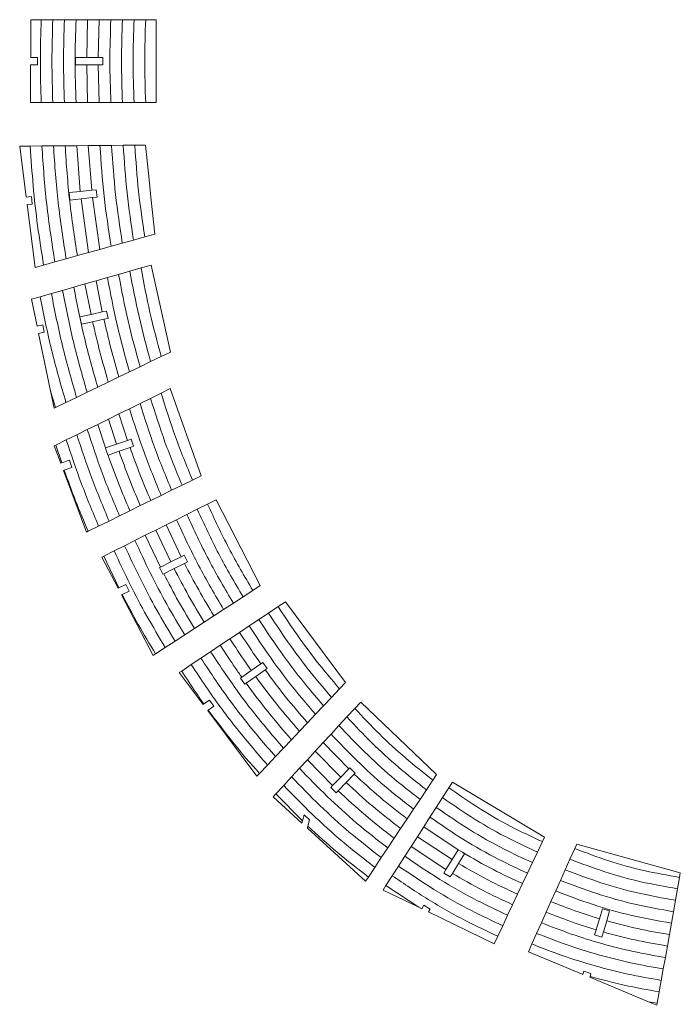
# Model space of a CAD drawing. Header units: millimetres. Extents: x -2136 to 2622, y -2915 to 1925.
# Drawn here: x -63.7 to 200.5, y -2913.5 to -2519.6 of the extents above; entities that cross this region are included whole.
import ezdxf

# ---------------------------------------------------------------- set-up
doc = ezdxf.new("R2010")
doc.units = ezdxf.units.MM

msp = doc.modelspace()

# ---------------------------------------------------------------- linework, layer by layer
at = {"color": 7, "linetype": 'Continuous', "lineweight": 15}
for p, q in [((-59.31, -2519.64), (-59.34, -2534.7)), ((-55.14, -2519.64), (-59.31, -2519.64)), ((-55.14, -2519.64), (-50.49, -2519.64)), ((-45.85, -2519.64), (-50.49, -2519.64)), ((-45.85, -2519.64), (-41.21, -2519.64)), ((-36.56, -2519.64), (-41.21, -2519.64)), ((-36.56, -2519.64), (-36.92, -2534.7)), ((-36.56, -2519.64), (-31.92, -2519.64)), ((-32.28, -2534.7), (-31.92, -2519.64)), ((-27.28, -2519.64), (-31.92, -2519.64)), ((-27.28, -2519.64), (-22.63, -2519.64)), ((-17.99, -2519.64), (-22.63, -2519.64)), ((-17.99, -2519.64), (-13.34, -2519.64)), ((-9.11, -2519.64), (-13.34, -2519.64)), ((-9.11, -2552.77), (-9.11, -2519.64)), ((-59.34, -2534.7), (-56.57, -2534.7)), ((-56.57, -2534.7), (-56.57, -2537.7)), ((-41.41, -2534.7), (-41.41, -2537.7)), ((-36.92, -2534.7), (-41.41, -2534.7)), ((-36.92, -2534.7), (-32.28, -2534.7)), ((-30.47, -2534.7), (-32.28, -2534.7)), ((-30.47, -2537.7), (-30.47, -2534.7)), ((-59.35, -2537.7), (-59.38, -2552.77)), ((-56.57, -2537.7), (-59.35, -2537.7)), ((-41.41, -2537.7), (-36.92, -2537.7)), ((-36.92, -2537.7), (-36.56, -2552.77)), ((-32.28, -2537.7), (-36.92, -2537.7)), ((-31.92, -2552.77), (-32.28, -2537.7)), ((-32.28, -2537.7), (-30.47, -2537.7)), ((-59.38, -2552.77), (-55.14, -2552.77)), ((-50.49, -2552.77), (-55.14, -2552.77)), ((-50.49, -2552.77), (-45.85, -2552.77)), ((-41.21, -2552.77), (-45.85, -2552.77)), ((-41.21, -2552.77), (-36.56, -2552.77)), ((-31.92, -2552.77), (-36.56, -2552.77)), ((-31.92, -2552.77), (-27.27, -2552.77)), ((-22.63, -2552.77), (-27.27, -2552.77)), ((-22.63, -2552.77), (-17.99, -2552.77)), ((-13.34, -2552.77), (-17.99, -2552.77)), ((-13.34, -2552.77), (-9.11, -2552.77)), ((-59.5, -2570.12), (-63.74, -2570.15)), ((-63.74, -2570.15), (-61.16, -2590.54)), ((-59.5, -2570.12), (-54.85, -2570.08)), ((-50.21, -2570.05), (-54.85, -2570.08)), ((-50.21, -2570.05), (-45.56, -2570.01)), ((-40.92, -2569.98), (-45.56, -2570.01)), ((-40.92, -2569.98), (-36.28, -2569.94)), ((-40.92, -2569.98), (-39.49, -2588.25)), ((-31.63, -2569.91), (-36.28, -2569.94)), ((-34.88, -2587.76), (-36.28, -2569.94)), ((-31.63, -2569.91), (-26.99, -2569.87)), ((-22.34, -2569.83), (-26.99, -2569.87)), ((-22.34, -2569.83), (-17.7, -2569.8)), ((-13.47, -2569.77), (-17.7, -2569.8)), ((-11.99, -2583.53), (-13.47, -2569.77)), ((-11.99, -2583.53), (-11.23, -2590.61)), ((-39.49, -2588.25), (-34.88, -2587.76)), ((-33.11, -2587.57), (-34.88, -2587.76)), ((-32.79, -2590.56), (-33.11, -2587.57)), ((-61.16, -2590.54), (-59.05, -2590.32)), ((-59.05, -2590.32), (-58.73, -2593.3)), ((-39.49, -2588.25), (-43.98, -2588.72)), ((-43.98, -2588.72), (-43.66, -2591.71)), ((-43.66, -2591.71), (-39.17, -2591.23)), ((-34.56, -2590.74), (-39.17, -2591.23)), ((-39.17, -2591.23), (-36.18, -2612.68)), ((-34.56, -2590.74), (-32.79, -2590.56)), ((-31.68, -2611.43), (-34.56, -2590.74)), ((-9.66, -2605.31), (-11.23, -2590.61)), ((-58.73, -2593.3), (-60.78, -2593.52)), ((-60.78, -2593.52), (-57.61, -2618.63)), ((-13.7, -2606.44), (-18.2, -2607.68)), ((-13.7, -2606.44), (-9.66, -2605.31)), ((-31.68, -2611.43), (-36.18, -2612.68)), ((-31.68, -2611.43), (-27.19, -2610.18)), ((-22.69, -2608.93), (-27.19, -2610.18)), ((-22.69, -2608.93), (-18.2, -2607.68)), ((-49.66, -2616.43), (-45.17, -2615.18)), ((-40.67, -2613.93), (-45.17, -2615.18)), ((-40.67, -2613.93), (-36.18, -2612.68)), ((-57.61, -2618.63), (-54.15, -2617.67)), ((-49.66, -2616.43), (-54.15, -2617.67)), ((-19.68, -2620.12), (-15.19, -2618.84)), ((-11.16, -2617.68), (-15.19, -2618.84)), ((-3.4, -2652.44), (-11.16, -2617.68)), ((-28.65, -2622.69), (-33.13, -2623.97)), ((-28.65, -2622.69), (-24.16, -2621.4)), ((-19.68, -2620.12), (-24.16, -2621.4)), ((-46.58, -2627.82), (-42.1, -2626.54)), ((-37.62, -2625.25), (-42.1, -2626.54)), ((-37.62, -2625.25), (-33.13, -2623.97)), ((-37.62, -2625.25), (-35.21, -2637.41)), ((-30.68, -2636.42), (-33.13, -2623.97)), ((-55.54, -2630.38), (-59.01, -2631.37)), ((-55.54, -2630.38), (-51.06, -2629.1)), ((-46.58, -2627.82), (-51.06, -2629.1)), ((-59.01, -2631.37), (-56.8, -2642.08)), ((-35.21, -2637.41), (-39.7, -2638.38)), ((-39.7, -2638.38), (-39.06, -2641.31)), ((-35.21, -2637.41), (-30.68, -2636.42)), ((-29.01, -2636.06), (-30.68, -2636.42)), ((-30.03, -2639.35), (-28.37, -2638.99)), ((-28.37, -2638.99), (-29.01, -2636.06)), ((-56.8, -2642.08), (-54.52, -2641.59)), ((-54.52, -2641.59), (-53.89, -2644.52)), ((-39.06, -2641.31), (-34.57, -2640.34)), ((-30.03, -2639.35), (-34.57, -2640.34)), ((-53.89, -2644.52), (-56.19, -2645.02)), ((-56.19, -2645.02), (-51.44, -2667.97)), ((-7.11, -2654.23), (-11.35, -2656.28)), ((-7.11, -2654.23), (-3.4, -2652.44)), ((-15.59, -2658.32), (-19.83, -2660.36)), ((-15.59, -2658.32), (-11.35, -2656.28)), ((-24.06, -2662.41), (-28.3, -2664.45)), ((-24.06, -2662.41), (-19.83, -2660.36)), ((-32.53, -2666.49), (-36.77, -2668.53)), ((-32.53, -2666.49), (-28.3, -2664.45)), ((-49.46, -2674.66), (-51.44, -2667.97)), ((-50.01, -2674.92), (-51.44, -2667.97)), ((-41, -2670.57), (-36.77, -2668.53)), ((-11.39, -2670.97), (-7.17, -2668.89)), ((-3.49, -2667.08), (-7.17, -2668.89)), ((8.83, -2701.9), (-3.49, -2667.08)), ((-49.46, -2674.66), (-45.23, -2672.62)), ((-41, -2670.57), (-45.23, -2672.62)), ((-19.83, -2675.12), (-15.61, -2673.05)), ((-11.39, -2670.97), (-15.61, -2673.05)), ((-49.46, -2674.66), (-50.01, -2674.92)), ((-28.25, -2679.27), (-24.04, -2677.2)), ((-19.83, -2675.12), (-24.04, -2677.2)), ((-20.6, -2687.76), (-24.04, -2677.2)), ((-36.68, -2683.42), (-32.47, -2681.35)), ((-28.25, -2679.27), (-32.47, -2681.35)), ((-29.38, -2690.77), (-32.47, -2681.35)), ((-28.25, -2679.27), (-24.99, -2689.27)), ((-45.1, -2687.57), (-40.89, -2685.5)), ((-36.68, -2683.42), (-40.89, -2685.5)), ((-49.91, -2689.94), (-49.3, -2689.64)), ((-47.3, -2696.92), (-49.91, -2689.94)), ((-45.1, -2687.57), (-49.3, -2689.64)), ((-46.93, -2696.79), (-49.3, -2689.64)), ((-24.99, -2689.27), (-29.38, -2690.77)), ((-24.99, -2689.27), (-20.6, -2687.76)), ((-19.13, -2687.26), (-20.6, -2687.76)), ((-19.61, -2690.6), (-18.15, -2690.1)), ((-18.15, -2690.1), (-19.13, -2687.26)), ((-29.47, -2690.81), (-29.38, -2690.77)), ((-28.5, -2693.64), (-29.47, -2690.81)), ((-28.39, -2693.61), (-28.5, -2693.64)), ((-28.39, -2693.61), (-24, -2692.1)), ((-19.61, -2690.6), (-24, -2692.1)), ((-46.93, -2696.79), (-47.3, -2696.92)), ((-46.93, -2696.79), (-43.82, -2695.73)), ((-43.82, -2695.73), (-42.84, -2698.57)), ((-46.26, -2699.74), (-45.94, -2699.63)), ((-37.06, -2724.43), (-46.26, -2699.74)), ((-42.84, -2698.57), (-45.94, -2699.63)), ((5.37, -2703.6), (8.83, -2701.9)), ((-2.97, -2707.7), (1.2, -2705.65)), ((5.37, -2703.6), (1.2, -2705.65)), ((-11.32, -2711.79), (-7.15, -2709.74)), ((-2.97, -2707.7), (-7.15, -2709.74)), ((-19.66, -2715.89), (-15.49, -2713.84)), ((-11.32, -2711.79), (-15.49, -2713.84)), ((7.26, -2715.28), (11.41, -2713.19)), ((14.85, -2711.47), (11.41, -2713.19)), ((32.51, -2745.81), (14.85, -2711.47)), ((-19.66, -2715.89), (-23.83, -2717.93)), ((-1.04, -2719.45), (3.11, -2717.36)), ((7.26, -2715.28), (3.11, -2717.36)), ((-28, -2719.98), (-32.17, -2722.03)), ((-28, -2719.98), (-23.83, -2717.93)), ((-9.34, -2723.62), (-5.19, -2721.53)), ((-1.04, -2719.45), (-5.19, -2721.53)), ((0.84, -2734.26), (-5.19, -2721.53)), ((-36.34, -2724.07), (-37.06, -2724.43)), ((-36.34, -2724.07), (-32.17, -2722.03)), ((-9.34, -2723.62), (-13.49, -2725.7)), ((-9.34, -2723.62), (-3.32, -2736.32)), ((-17.64, -2727.79), (-21.78, -2729.87)), ((-17.64, -2727.79), (-13.49, -2725.7)), ((-7.47, -2738.39), (-13.49, -2725.7)), ((-25.93, -2731.96), (-30.08, -2734.04)), ((-25.93, -2731.96), (-21.78, -2729.87)), ((-30.83, -2734.42), (-30.08, -2734.04)), ((-24.36, -2746.8), (-30.83, -2734.42)), ((-24.08, -2746.66), (-30.08, -2734.04)), ((-3.32, -2736.32), (-7.47, -2738.39)), ((-3.32, -2736.32), (0.84, -2734.26)), ((2.19, -2736.93), (-1.96, -2739)), ((2.02, -2733.66), (0.84, -2734.26)), ((3.36, -2736.35), (2.02, -2733.66)), ((2.19, -2736.93), (3.36, -2736.35)), ((-7.76, -2738.54), (-7.47, -2738.39)), ((-6.43, -2741.22), (-7.76, -2738.54)), ((-6.12, -2741.07), (-6.43, -2741.22)), ((-6.12, -2741.07), (-1.96, -2739)), ((-24.08, -2746.66), (-21.34, -2745.3)), ((-21.34, -2745.3), (-20, -2747.98)), ((-24.08, -2746.66), (-24.36, -2746.8)), ((-20, -2747.98), (-22.73, -2749.34)), ((29.52, -2747.75), (25.63, -2750.29)), ((29.52, -2747.75), (32.51, -2745.81)), ((-22.97, -2749.46), (-22.73, -2749.34)), ((-10.3, -2773.69), (-22.97, -2749.46)), ((21.74, -2752.82), (17.85, -2755.36)), ((21.74, -2752.82), (25.63, -2750.29)), ((42.62, -2752.22), (39.67, -2754.18)), ((66.65, -2784.54), (42.62, -2752.22)), ((13.96, -2757.89), (17.85, -2755.36)), ((35.81, -2756.76), (31.95, -2759.33)), ((35.81, -2756.76), (39.67, -2754.18)), ((6.18, -2762.96), (10.07, -2760.42)), ((13.96, -2757.89), (10.07, -2760.42)), ((28.09, -2761.91), (31.95, -2759.33)), ((6.18, -2762.96), (2.29, -2765.49)), ((20.37, -2767.06), (24.23, -2764.48)), ((28.09, -2761.91), (24.23, -2764.48)), ((-1.6, -2768.02), (-5.5, -2770.56)), ((-1.6, -2768.02), (2.29, -2765.49)), ((20.37, -2767.06), (16.51, -2769.63)), ((-9.39, -2773.09), (-5.5, -2770.56)), ((12.65, -2772.21), (8.78, -2774.78)), ((12.65, -2772.21), (16.51, -2769.63)), ((-9.39, -2773.09), (-10.3, -2773.69)), ((4.92, -2777.36), (8.78, -2774.78)), ((33.51, -2776.49), (32.69, -2777.06)), ((35.24, -2778.94), (33.51, -2776.49)), ((0.12, -2780.56), (1.06, -2779.93)), ((9.66, -2793.32), (0.12, -2780.56)), ((4.92, -2777.36), (1.06, -2779.93)), ((28.9, -2779.74), (25.11, -2782.41)), ((28.9, -2779.74), (32.69, -2777.06)), ((34.45, -2779.5), (30.66, -2782.17)), ((34.45, -2779.5), (35.24, -2778.94)), ((24.57, -2782.79), (25.11, -2782.41)), ((26.3, -2785.24), (24.57, -2782.79)), ((26.87, -2784.85), (30.66, -2782.17)), ((64.23, -2787.08), (66.65, -2784.54)), ((26.87, -2784.85), (26.3, -2785.24)), ((64.23, -2787.08), (61.03, -2790.46)), ((9.95, -2793.11), (12.18, -2791.54)), ((12.18, -2791.54), (13.91, -2793.99)), ((57.82, -2793.85), (61.03, -2790.46)), ((72.66, -2792.34), (70.3, -2794.89)), ((103.02, -2821.32), (72.66, -2792.34)), ((9.95, -2793.11), (9.66, -2793.32)), ((11.46, -2795.72), (11.7, -2795.55)), ((31.1, -2821.99), (11.46, -2795.72)), ((13.91, -2793.99), (11.7, -2795.55)), ((57.82, -2793.85), (54.61, -2797.23)), ((67.14, -2798.3), (70.3, -2794.89)), ((51.4, -2800.61), (54.61, -2797.23)), ((67.14, -2798.3), (63.98, -2801.72)), ((44.98, -2807.37), (48.19, -2803.99)), ((51.4, -2800.61), (48.19, -2803.99)), ((60.82, -2805.14), (63.98, -2801.72)), ((44.98, -2807.37), (41.78, -2810.75)), ((60.82, -2805.14), (57.66, -2808.56)), ((38.57, -2814.13), (41.78, -2810.75)), ((54.5, -2811.97), (51.34, -2815.39)), ((54.5, -2811.97), (57.66, -2808.56)), ((54.5, -2811.97), (64.69, -2822.4)), ((67.94, -2819.08), (57.66, -2808.56)), ((38.57, -2814.13), (35.36, -2817.51)), ((48.18, -2818.8), (51.34, -2815.39)), ((61.45, -2825.72), (51.34, -2815.39)), ((32.15, -2820.89), (35.36, -2817.51)), ((48.18, -2818.8), (45.02, -2822.22)), ((64.69, -2822.4), (67.94, -2819.08)), ((68.32, -2818.69), (67.94, -2819.08)), ((70.46, -2820.79), (68.32, -2818.69)), ((32.15, -2820.89), (31.1, -2821.99)), ((41.86, -2825.64), (45.02, -2822.22)), ((64.69, -2822.4), (61.45, -2825.72)), ((70.1, -2821.15), (66.86, -2824.47)), ((70.1, -2821.15), (70.46, -2820.79)), ((101.54, -2823.53), (98.96, -2827.41)), ((101.54, -2823.53), (103.02, -2821.32)), ((41.86, -2825.64), (38.7, -2829.05)), ((60.68, -2826.51), (61.45, -2825.72)), ((62.82, -2828.61), (60.68, -2826.51)), ((63.62, -2827.79), (62.82, -2828.61)), ((63.62, -2827.79), (66.86, -2824.47)), ((96.39, -2831.28), (98.96, -2827.41)), ((105.4, -2830.52), (107.92, -2826.61)), ((109.33, -2824.41), (107.92, -2826.61)), ((146.19, -2846.27), (109.33, -2824.41)), ((37.6, -2830.24), (38.7, -2829.05)), ((49.16, -2840.76), (37.6, -2830.24)), ((49.4, -2839.87), (38.7, -2829.05)), ((96.39, -2831.28), (93.81, -2835.15)), ((105.4, -2830.52), (102.89, -2834.43)), ((91.23, -2839.03), (93.81, -2835.15)), ((100.37, -2838.33), (102.89, -2834.43)), ((49.4, -2839.87), (49.16, -2840.76)), ((49.4, -2839.87), (50.08, -2837.36)), ((50.08, -2837.36), (52.22, -2839.45)), ((52.22, -2839.45), (51.55, -2841.92)), ((91.23, -2839.03), (88.65, -2842.9)), ((100.37, -2838.33), (97.86, -2842.24)), ((51.33, -2842.74), (51.55, -2841.92)), ((74.64, -2863.94), (51.33, -2842.74)), ((86.07, -2846.77), (88.65, -2842.9)), ((95.34, -2846.15), (97.86, -2842.24)), ((111.65, -2851.37), (97.86, -2842.24)), ((86.07, -2846.77), (83.49, -2850.64)), ((95.34, -2846.15), (92.83, -2850.05)), ((95.34, -2846.15), (109.21, -2855.32)), ((145.33, -2848.1), (146.19, -2846.27)), ((80.91, -2854.52), (83.49, -2850.64)), ((90.32, -2853.96), (92.83, -2850.05)), ((106.77, -2859.27), (92.83, -2850.05)), ((109.21, -2855.32), (111.65, -2851.37)), ((111.66, -2851.36), (111.65, -2851.37)), ((113.33, -2852.39), (111.66, -2851.36)), ((145.33, -2848.1), (143.35, -2852.31)), ((156.37, -2855.12), (158.28, -2850.88)), ((159.09, -2849.08), (158.28, -2850.88)), ((200.51, -2860.61), (159.09, -2849.08)), ((80.91, -2854.52), (78.34, -2858.39)), ((90.32, -2853.96), (87.8, -2857.87)), ((109.21, -2855.32), (106.77, -2859.27)), ((114.21, -2852.93), (111.78, -2856.87)), ((113.33, -2852.39), (114.21, -2852.93)), ((141.37, -2856.51), (143.35, -2852.31)), ((156.37, -2855.12), (154.47, -2859.36)), ((75.76, -2862.26), (78.34, -2858.39)), ((85.29, -2861.77), (87.8, -2857.87)), ((105.91, -2860.66), (106.77, -2859.27)), ((109.34, -2860.82), (111.78, -2856.87)), ((141.37, -2856.51), (139.38, -2860.71)), ((152.57, -2863.6), (154.47, -2859.36)), ((75.76, -2862.26), (74.64, -2863.94)), ((85.29, -2861.77), (82.78, -2865.68)), ((108.47, -2862.24), (105.91, -2860.66)), ((109.34, -2860.82), (108.47, -2862.24)), ((137.4, -2864.91), (139.38, -2860.71)), ((200.2, -2862.39), (199.39, -2866.96)), ((200.2, -2862.39), (200.51, -2860.61)), ((81.62, -2867.47), (82.78, -2865.68)), ((95.92, -2874.37), (81.62, -2867.47)), ((95.92, -2874.37), (82.78, -2865.68)), ((137.4, -2864.91), (135.42, -2869.12)), ((152.57, -2863.6), (150.67, -2867.83)), ((198.58, -2871.54), (199.39, -2866.96)), ((133.43, -2873.32), (135.42, -2869.12)), ((148.76, -2872.07), (150.67, -2867.83)), ((95.92, -2874.37), (97.07, -2874.93)), ((97.07, -2874.93), (97.94, -2873.57)), ((97.94, -2873.57), (100.5, -2875.14)), ((100.5, -2875.14), (99.79, -2876.24)), ((133.43, -2873.32), (131.45, -2877.52)), ((148.76, -2872.07), (146.86, -2876.31)), ((168.18, -2878.92), (169.38, -2874.93)), ((169.38, -2874.93), (172.25, -2875.79)), ((198.58, -2871.54), (197.77, -2876.12)), ((99.79, -2876.24), (126.06, -2888.93)), ((129.47, -2881.72), (131.45, -2877.52)), ((144.96, -2880.55), (146.86, -2876.31)), ((168.18, -2878.92), (166.85, -2883.37)), ((172.25, -2875.79), (171.06, -2879.77)), ((196.96, -2880.69), (197.77, -2876.12)), ((129.47, -2881.72), (127.49, -2885.92)), ((144.96, -2880.55), (143.05, -2884.78)), ((169.73, -2884.21), (171.06, -2879.77)), ((196.96, -2880.69), (196.15, -2885.27)), ((126.06, -2888.93), (127.49, -2885.92)), ((141.15, -2889.02), (143.05, -2884.78)), ((166.24, -2885.4), (166.85, -2883.37)), ((169.12, -2886.26), (166.24, -2885.4)), ((169.73, -2884.21), (169.12, -2886.26)), ((195.34, -2889.84), (196.15, -2885.27)), ((141.15, -2889.02), (139.76, -2892.11)), ((195.34, -2889.84), (194.53, -2894.42)), ((139.76, -2892.11), (161.21, -2901.05)), ((193.72, -2899), (194.53, -2894.42)), ((193.72, -2899), (192.91, -2903.57)), ((161.57, -2901.16), (161.21, -2901.05)), ((161.56, -2901.2), (161.21, -2901.05)), ((161.57, -2901.16), (161.56, -2901.2)), ((161.57, -2901.16), (161.89, -2899.93)), ((161.89, -2899.93), (164.77, -2900.79)), ((164.3, -2902.34), (164.41, -2901.99)), ((187.83, -2912.14), (164.3, -2902.34)), ((164.77, -2900.79), (164.41, -2901.99)), ((192.1, -2908.15), (192.91, -2903.57)), ((192.1, -2908.15), (191.29, -2912.72)), ((187.83, -2912.14), (191.29, -2912.72)), ((187.83, -2912.14), (191.15, -2913.52)), ((191.15, -2913.52), (191.29, -2912.72))]:
    msp.add_line(p, q, dxfattribs=at)
for points, knots in [([(-55.14, -2519.64), (-55.31, -2525.15), (-55.65, -2536.19), (-55.31, -2547.24), (-55.14, -2552.77)], [0, 0, 0, 0, 0.498868, 1, 1, 1, 1]), ([(-50.49, -2552.77), (-50.67, -2547.24), (-51.01, -2536.19), (-50.67, -2525.15), (-50.49, -2519.64)], [0, 0, 0, 0, 0.501158, 1, 1, 1, 1]), ([(-45.85, -2519.64), (-46.03, -2525.15), (-46.37, -2536.19), (-46.02, -2547.24), (-45.85, -2552.77)], [0, 0, 0, 0, 0.498814, 1, 1, 1, 1]), ([(-41.21, -2552.77), (-41.38, -2547.24), (-41.74, -2536.19), (-41.38, -2525.15), (-41.21, -2519.64)], [0, 0, 0, 0, 0.5011121, 1, 1, 1, 1]), ([(-27.28, -2519.64), (-27.46, -2525.15), (-27.83, -2536.19), (-27.46, -2547.24), (-27.27, -2552.77)], [0, 0, 0, 0, 0.498847, 1, 1, 1, 1]), ([(-22.63, -2552.77), (-22.82, -2547.24), (-23.19, -2536.19), (-22.82, -2525.15), (-22.63, -2519.64)], [0, 0, 0, 0, 0.501168, 1, 1, 1, 1]), ([(-17.99, -2519.64), (-18.18, -2525.15), (-18.56, -2536.19), (-18.18, -2547.24), (-17.99, -2552.77)], [0, 0, 0, 0, 0.498817, 1, 1, 1, 1]), ([(-13.34, -2552.77), (-13.54, -2547.24), (-13.92, -2536.19), (-13.53, -2525.15), (-13.34, -2519.64)], [0, 0, 0, 0, 0.501198, 1, 1, 1, 1]), ([(-59.5, -2570.12), (-59.15, -2575.44), (-58.47, -2586.08), (-56.69, -2601.95), (-55, -2612.43), (-54.15, -2617.67)], [0, 0, 0, 0, 0.334336, 0.667571, 1, 1, 1, 1]), ([(-49.66, -2616.43), (-50.86, -2608.76), (-53.28, -2593.39), (-54.33, -2577.86), (-54.85, -2570.08)], [0, 0, 0, 0, 0.498884, 1, 1, 1, 1]), ([(-50.21, -2570.05), (-49.7, -2577.62), (-48.67, -2592.74), (-46.33, -2607.71), (-45.17, -2615.18)], [0, 0, 0, 0, 0.501153, 1, 1, 1, 1]), ([(-40.67, -2613.93), (-41.8, -2606.66), (-44.06, -2592.1), (-45.06, -2577.39), (-45.56, -2570.01)], [0, 0, 0, 0, 0.498661, 1, 1, 1, 1]), ([(-31.63, -2569.91), (-31.17, -2576.67), (-30.24, -2590.16), (-28.2, -2603.52), (-27.19, -2610.18)], [0, 0, 0, 0, 0.501453, 1, 1, 1, 1]), ([(-22.69, -2608.93), (-23.67, -2602.47), (-25.63, -2589.51), (-26.53, -2576.43), (-26.99, -2569.87)], [0, 0, 0, 0, 0.49851, 1, 1, 1, 1]), ([(-22.34, -2569.83), (-21.9, -2576.19), (-21.02, -2588.86), (-19.14, -2601.42), (-18.2, -2607.68)], [0, 0, 0, 0, 0.501527, 1, 1, 1, 1]), ([(-13.7, -2606.44), (-14.6, -2600.37), (-16.42, -2588.21), (-17.27, -2575.95), (-17.7, -2569.8)], [0, 0, 0, 0, 0.4984369, 1, 1, 1, 1]), ([(-7.11, -2654.23), (-8.69, -2648.38), (-11.86, -2636.69), (-14.08, -2624.79), (-15.19, -2618.84)], [0, 0, 0, 0, 0.500203, 1, 1, 1, 1]), ([(-28.65, -2622.69), (-27.44, -2629.02), (-25.01, -2641.7), (-21.55, -2654.14), (-19.83, -2660.36)], [0, 0, 0, 0, 0.499442, 1, 1, 1, 1]), ([(-15.59, -2658.32), (-17.27, -2652.22), (-20.63, -2640.03), (-22.99, -2627.61), (-24.16, -2621.4)], [0, 0, 0, 0, 0.500439, 1, 1, 1, 1]), ([(-19.68, -2620.12), (-18.53, -2626.2), (-16.24, -2638.36), (-12.98, -2650.3), (-11.35, -2656.28)], [0, 0, 0, 0, 0.4996802, 1, 1, 1, 1]), ([(-32.53, -2666.49), (-34.41, -2659.89), (-38.15, -2646.7), (-40.78, -2633.25), (-42.1, -2626.54)], [0, 0, 0, 0, 0.500922, 1, 1, 1, 1]), ([(-55.54, -2630.38), (-54.12, -2637.47), (-51.28, -2651.7), (-47.25, -2665.63), (-45.23, -2672.62)], [0, 0, 0, 0, 0.498696, 1, 1, 1, 1]), ([(-41, -2670.57), (-42.97, -2663.72), (-46.9, -2650.03), (-49.68, -2636.07), (-51.06, -2629.1)], [0, 0, 0, 0, 0.5011828, 1, 1, 1, 1]), ([(-46.58, -2627.82), (-45.23, -2634.66), (-42.53, -2648.37), (-38.69, -2661.8), (-36.77, -2668.53)], [0, 0, 0, 0, 0.498939, 1, 1, 1, 1]), ([(-34.57, -2640.34), (-33.63, -2644.38), (-31.74, -2652.47), (-29.45, -2660.45), (-28.3, -2664.45)], [0, 0, 0, 0, 0.4992588, 1, 1, 1, 1]), ([(-24.06, -2662.41), (-25.16, -2658.58), (-27.34, -2650.95), (-29.14, -2643.22), (-30.03, -2639.35)], [0, 0, 0, 0, 0.500644, 1, 1, 1, 1]), ([(5.37, -2703.6), (3.02, -2697.88), (-1.66, -2686.49), (-5.34, -2674.74), (-7.17, -2668.89)], [0, 0, 0, 0, 0.502156, 1, 1, 1, 1]), ([(-2.97, -2707.7), (-5.33, -2701.98), (-10.03, -2690.61), (-13.75, -2678.88), (-15.61, -2673.05)], [0, 0, 0, 0, 0.502285, 1, 1, 1, 1]), ([(-11.39, -2670.97), (-9.55, -2676.81), (-5.84, -2688.55), (-1.16, -2699.93), (1.2, -2705.65)], [0, 0, 0, 0, 0.497776, 1, 1, 1, 1]), ([(-19.83, -2675.12), (-17.96, -2680.95), (-14.21, -2692.67), (-9.51, -2704.03), (-7.15, -2709.74)], [0, 0, 0, 0, 0.497662, 1, 1, 1, 1]), ([(-28, -2719.98), (-30.38, -2714.29), (-35.11, -2702.95), (-38.97, -2691.3), (-40.89, -2685.5)], [0, 0, 0, 0, 0.5025277, 1, 1, 1, 1]), ([(-36.68, -2683.42), (-34.77, -2689.23), (-30.93, -2700.9), (-26.21, -2712.24), (-23.83, -2717.93)], [0, 0, 0, 0, 0.497501, 1, 1, 1, 1]), ([(-45.1, -2687.57), (-43.17, -2693.36), (-39.29, -2705.01), (-34.56, -2716.34), (-32.17, -2722.03)], [0, 0, 0, 0, 0.497447, 1, 1, 1, 1]), ([(-19.66, -2715.89), (-21.21, -2712.2), (-24.31, -2704.85), (-27.03, -2697.35), (-28.39, -2693.61)], [0, 0, 0, 0, 0.5013415, 1, 1, 1, 1]), ([(-24, -2692.1), (-22.68, -2695.75), (-20.03, -2703.07), (-17, -2710.24), (-15.49, -2713.84)], [0, 0, 0, 0, 0.498728, 1, 1, 1, 1]), ([(-11.32, -2711.79), (-12.79, -2708.29), (-15.74, -2701.29), (-18.32, -2694.16), (-19.61, -2690.6)], [0, 0, 0, 0, 0.501203, 1, 1, 1, 1]), ([(-36.34, -2724.07), (-38.06, -2720.03), (-41.47, -2711.97), (-44.46, -2703.73), (-45.94, -2699.63)], [0, 0, 0, 0, 0.501613, 1, 1, 1, 1]), ([(29.52, -2747.75), (26.23, -2742.15), (19.62, -2730.93), (14.15, -2719.11), (11.41, -2713.19)], [0, 0, 0, 0, 0.4990605, 1, 1, 1, 1]), ([(21.74, -2752.82), (18.35, -2747.07), (11.56, -2735.56), (5.93, -2723.43), (3.11, -2717.36)], [0, 0, 0, 0, 0.49949, 1, 1, 1, 1]), ([(7.26, -2715.28), (10.04, -2721.27), (15.59, -2733.25), (22.29, -2744.61), (25.63, -2750.29)], [0, 0, 0, 0, 0.500719, 1, 1, 1, 1]), ([(-1.04, -2719.45), (1.82, -2725.59), (7.53, -2737.87), (14.41, -2749.53), (17.85, -2755.36)], [0, 0, 0, 0, 0.500307, 1, 1, 1, 1]), ([(-17.64, -2727.79), (-15.64, -2732.09), (-11.64, -2740.68), (-5.01, -2753.27), (-0.15, -2761.41), (2.29, -2765.49)], [0, 0, 0, 0, 0.333042, 0.666198, 1, 1, 1, 1]), ([(-25.93, -2731.96), (-23.88, -2736.35), (-19.79, -2745.15), (-12.97, -2758.03), (-7.99, -2766.38), (-5.5, -2770.56)], [0, 0, 0, 0, 0.33275, 0.665915, 1, 1, 1, 1]), ([(-1.6, -2768.02), (-4.07, -2763.9), (-8.99, -2755.65), (-15.72, -2742.91), (-19.76, -2734.22), (-21.78, -2729.87)], [0, 0, 0, 0, 0.333945, 0.667107, 1, 1, 1, 1]), ([(13.96, -2757.89), (11.9, -2754.45), (7.77, -2747.58), (4.05, -2740.48), (2.19, -2736.93)], [0, 0, 0, 0, 0.500184, 1, 1, 1, 1]), ([(6.18, -2762.96), (4.02, -2759.37), (-0.29, -2752.19), (-4.17, -2744.77), (-6.12, -2741.07)], [0, 0, 0, 0, 0.500381, 1, 1, 1, 1]), ([(-1.96, -2739), (-0.06, -2742.63), (3.74, -2749.88), (7.96, -2756.91), (10.07, -2760.42)], [0, 0, 0, 0, 0.499715, 1, 1, 1, 1]), ([(-9.39, -2773.09), (-11.73, -2769.19), (-16.41, -2761.41), (-20.62, -2753.36), (-22.73, -2749.34)], [0, 0, 0, 0, 0.500758, 1, 1, 1, 1]), ([(-9.39, -2773.09), (-11.73, -2769.19), (-16.41, -2761.41), (-20.62, -2753.36), (-22.73, -2749.34)], [0, 0, 0, 0, 0.500758, 1, 1, 1, 1]), ([(35.81, -2756.76), (37.97, -2760.07), (42.88, -2767.58), (51.21, -2778.91), (57.74, -2786.6), (61.03, -2790.46)], [0, 0, 0, 0, 0.28138, 0.639059, 1, 1, 1, 1]), ([(64.23, -2787.08), (61.09, -2783.37), (54.81, -2775.97), (46.69, -2764.93), (41.86, -2757.54), (39.67, -2754.18)], [0, 0, 0, 0, 0.355361, 0.707826, 1, 1, 1, 1]), ([(57.82, -2793.85), (54.4, -2789.83), (47.6, -2781.84), (39.07, -2770.23), (34.08, -2762.6), (31.95, -2759.33)], [0, 0, 0, 0, 0.366289, 0.728942, 1, 1, 1, 1]), ([(32.69, -2777.06), (31.97, -2776.03), (29.05, -2771.9), (26.3, -2767.67), (24.23, -2764.48)], [0, 0, 0, 0, 0.248908, 1, 1, 1, 1]), ([(28.09, -2761.91), (30.19, -2765.13), (35.26, -2772.88), (43.99, -2784.78), (51.06, -2793.06), (54.61, -2797.23)], [0, 0, 0, 0, 0.261176, 0.628582, 1, 1, 1, 1]), ([(20.37, -2767.06), (22.41, -2770.2), (25.19, -2774.47), (28.13, -2778.63), (28.9, -2779.74)], [0, 0, 0, 0, 0.73465, 1, 1, 1, 1]), ([(12.65, -2772.21), (14.64, -2775.25), (20.02, -2783.48), (29.54, -2796.5), (37.68, -2805.98), (41.78, -2810.75)], [0, 0, 0, 0, 0.2255145, 0.6099836, 1, 1, 1, 1]), ([(25.11, -2782.41), (24.28, -2781.23), (21.32, -2777.03), (18.52, -2772.73), (16.51, -2769.63)], [0, 0, 0, 0, 0.281639, 1, 1, 1, 1]), ([(38.57, -2814.13), (34.33, -2809.21), (25.93, -2799.43), (16.2, -2786.12), (10.74, -2777.78), (8.78, -2774.78)], [0, 0, 0, 0, 0.394237, 0.782541, 1, 1, 1, 1]), ([(9.95, -2793.11), (8.9, -2791.61), (5.85, -2787.28), (2.96, -2782.84), (1.06, -2779.93)], [0, 0, 0, 0, 0.345254, 1, 1, 1, 1]), ([(4.92, -2777.36), (6.85, -2780.31), (12.39, -2788.77), (22.32, -2802.36), (30.99, -2812.43), (35.36, -2817.51)], [0, 0, 0, 0, 0.209706, 0.601691, 1, 1, 1, 1]), ([(51.4, -2800.61), (48.43, -2797.18), (42.52, -2790.34), (37.13, -2783.1), (34.45, -2779.5)], [0, 0, 0, 0, 0.502434, 1, 1, 1, 1]), ([(30.66, -2782.17), (33.43, -2785.9), (39, -2793.39), (45.12, -2800.44), (48.19, -2803.99)], [0, 0, 0, 0, 0.497403, 1, 1, 1, 1]), ([(44.98, -2807.37), (41.81, -2803.71), (35.49, -2796.43), (29.73, -2788.69), (26.87, -2784.85)], [0, 0, 0, 0, 0.502759, 1, 1, 1, 1]), ([(32.15, -2820.89), (28.56, -2816.77), (21.41, -2808.59), (14.92, -2799.87), (11.7, -2795.55)], [0, 0, 0, 0, 0.50338, 1, 1, 1, 1]), ([(101.54, -2823.53), (97.84, -2820.61), (90.45, -2814.78), (80.02, -2805.19), (73.55, -2798.32), (70.3, -2794.89)], [0, 0, 0, 0, 0.3330178, 0.6659187, 1, 1, 1, 1]), ([(67.14, -2798.3), (70.44, -2801.79), (77.04, -2808.76), (87.66, -2818.5), (95.19, -2824.44), (98.96, -2827.41)], [0, 0, 0, 0, 0.333727, 0.666625, 1, 1, 1, 1]), ([(96.39, -2831.28), (92.54, -2828.26), (84.87, -2822.23), (74.06, -2812.33), (67.34, -2805.26), (63.98, -2801.72)], [0, 0, 0, 0, 0.3337142, 0.6666102, 1, 1, 1, 1]), ([(60.82, -2805.14), (64.24, -2808.73), (71.08, -2815.91), (82.08, -2825.95), (89.89, -2832.08), (93.81, -2835.15)], [0, 0, 0, 0, 0.333071, 0.665965, 1, 1, 1, 1]), ([(48.18, -2818.8), (51.83, -2822.6), (59.16, -2830.2), (70.94, -2840.85), (79.3, -2847.37), (83.49, -2850.64)], [0, 0, 0, 0, 0.331942, 0.664826, 1, 1, 1, 1]), ([(80.91, -2854.52), (76.65, -2851.2), (68.15, -2844.58), (56.18, -2833.77), (48.73, -2826.06), (45.02, -2822.22)], [0, 0, 0, 0, 0.335426, 0.668307, 1, 1, 1, 1]), ([(91.23, -2839.03), (87.57, -2836.19), (80.28, -2830.53), (73.49, -2824.27), (70.1, -2821.15)], [0, 0, 0, 0, 0.501074, 1, 1, 1, 1]), ([(41.86, -2825.64), (45.63, -2829.53), (53.2, -2837.34), (65.36, -2848.3), (74, -2855.02), (78.34, -2858.39)], [0, 0, 0, 0, 0.331455, 0.664334, 1, 1, 1, 1]), ([(86.07, -2846.77), (82.18, -2843.76), (74.43, -2837.75), (67.21, -2831.1), (63.62, -2827.79)], [0, 0, 0, 0, 0.501484, 1, 1, 1, 1]), ([(66.86, -2824.47), (70.35, -2827.69), (77.36, -2834.14), (84.88, -2839.97), (88.65, -2842.9)], [0, 0, 0, 0, 0.498717, 1, 1, 1, 1]), ([(145.33, -2848.1), (141.7, -2846.42), (133.32, -2842.56), (120.75, -2835.46), (112.18, -2829.55), (107.92, -2826.61)], [0, 0, 0, 0, 0.277968, 0.64047, 1, 1, 1, 1]), ([(105.4, -2830.52), (109.72, -2833.49), (118.4, -2839.46), (131.14, -2846.66), (139.65, -2850.59), (143.35, -2852.31)], [0, 0, 0, 0, 0.358737, 0.720759, 1, 1, 1, 1]), ([(141.37, -2856.51), (137.6, -2854.76), (128.97, -2850.76), (116.05, -2843.46), (107.26, -2837.43), (102.89, -2834.43)], [0, 0, 0, 0, 0.28054, 0.642057, 1, 1, 1, 1]), ([(100.37, -2838.33), (104.8, -2841.36), (113.7, -2847.46), (126.79, -2854.86), (135.54, -2858.93), (139.38, -2860.71)], [0, 0, 0, 0, 0.357148, 0.718136, 1, 1, 1, 1]), ([(75.76, -2862.26), (71.56, -2859.03), (63.21, -2852.59), (55.43, -2845.47), (51.55, -2841.92)], [0, 0, 0, 0, 0.502193, 1, 1, 1, 1]), ([(200.2, -2862.39), (195.4, -2861.55), (185.83, -2859.88), (171.81, -2856), (162.78, -2852.59), (158.28, -2850.88)], [0, 0, 0, 0, 0.335603, 0.668405, 1, 1, 1, 1]), ([(90.32, -2853.96), (94.95, -2857.11), (104.28, -2863.45), (118.08, -2871.25), (127.33, -2875.59), (131.45, -2877.52)], [0, 0, 0, 0, 0.353978, 0.712668, 1, 1, 1, 1]), ([(137.4, -2864.91), (133.49, -2863.11), (125.27, -2859.31), (117.44, -2854.77), (113.33, -2852.39)], [0, 0, 0, 0, 0.4763599, 1, 1, 1, 1]), ([(156.37, -2855.12), (160.99, -2856.87), (170.25, -2860.38), (184.64, -2864.37), (194.46, -2866.1), (199.39, -2866.96)], [0, 0, 0, 0, 0.3313525, 0.6641907, 1, 1, 1, 1]), ([(129.47, -2881.72), (125.28, -2879.76), (115.89, -2875.35), (101.92, -2867.45), (92.49, -2861.04), (87.8, -2857.87)], [0, 0, 0, 0, 0.288726, 0.646808, 1, 1, 1, 1]), ([(111.78, -2856.87), (115.67, -2859.11), (123.37, -2863.54), (131.43, -2867.27), (135.42, -2869.12)], [0, 0, 0, 0, 0.505729, 1, 1, 1, 1]), ([(198.58, -2871.54), (193.52, -2870.65), (183.45, -2868.86), (168.7, -2864.76), (159.2, -2861.15), (154.47, -2859.36)], [0, 0, 0, 0, 0.336004, 0.668874, 1, 1, 1, 1]), ([(85.29, -2861.77), (90.03, -2864.98), (99.57, -2871.44), (113.71, -2879.45), (123.22, -2883.92), (127.49, -2885.92)], [0, 0, 0, 0, 0.352411, 0.709875, 1, 1, 1, 1]), ([(133.43, -2873.32), (129.38, -2871.44), (121.17, -2867.63), (113.32, -2863.11), (109.34, -2860.82)], [0, 0, 0, 0, 0.4935185, 1, 1, 1, 1]), ([(152.57, -2863.6), (157.42, -2865.44), (167.14, -2869.14), (182.26, -2873.36), (192.58, -2875.19), (197.77, -2876.12)], [0, 0, 0, 0, 0.330915, 0.663812, 1, 1, 1, 1]), ([(196.96, -2880.69), (191.64, -2879.74), (181.07, -2877.85), (165.58, -2873.51), (155.63, -2869.72), (150.67, -2867.83)], [0, 0, 0, 0, 0.336361, 0.669284, 1, 1, 1, 1]), ([(148.76, -2872.07), (151.95, -2873.33), (158.35, -2875.84), (164.9, -2877.9), (168.18, -2878.92)], [0, 0, 0, 0, 0.499217, 1, 1, 1, 1]), ([(166.85, -2883.37), (163.47, -2882.31), (156.72, -2880.2), (150.14, -2877.6), (146.86, -2876.31)], [0, 0, 0, 0, 0.500886, 1, 1, 1, 1]), ([(144.96, -2880.55), (148.92, -2882.09), (156.87, -2885.19), (169.16, -2888.98), (181.71, -2892.18), (190.24, -2893.67), (194.53, -2894.42)], [0, 0, 0, 0, 0.247461, 0.496209, 0.747007, 1, 1, 1, 1]), ([(171.06, -2879.77), (175.18, -2880.87), (183.46, -2883.09), (191.91, -2884.54), (196.15, -2885.27)], [0, 0, 0, 0, 0.497864, 1, 1, 1, 1]), ([(193.72, -2899), (189.34, -2898.23), (180.61, -2896.69), (167.78, -2893.41), (155.23, -2889.54), (147.1, -2886.36), (143.05, -2884.78)], [0, 0, 0, 0, 0.253105, 0.503961, 0.752674, 1, 1, 1, 1]), ([(195.34, -2889.84), (191.01, -2889.1), (182.39, -2887.61), (173.94, -2885.34), (169.73, -2884.21)], [0, 0, 0, 0, 0.5021906, 1, 1, 1, 1]), ([(141.15, -2889.02), (145.29, -2890.64), (153.58, -2893.88), (166.41, -2897.85), (179.51, -2901.21), (188.43, -2902.78), (192.91, -2903.57)], [0, 0, 0, 0, 0.2472001, 0.495877, 0.7467882, 1, 1, 1, 1]), ([(192.1, -2908.15), (187.42, -2907.32), (178.09, -2905.69), (168.96, -2903.22), (164.41, -2901.99)], [0, 0, 0, 0, 0.502387, 1, 1, 1, 1])]:
    msp.add_open_spline(points, degree=3, knots=knots, dxfattribs=at)

doc.saveas('drawing.dxf')
